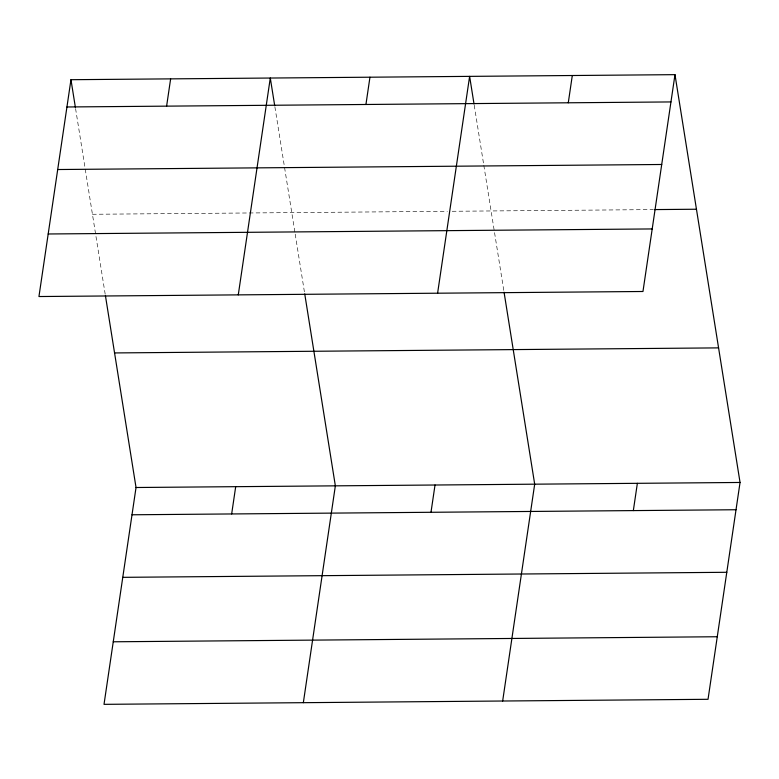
<?xml version="1.0" encoding="UTF-8"?>
<svg xmlns="http://www.w3.org/2000/svg" width="779" height="779" viewBox="0 0 779 779"><rect width="100%" height="100%" fill="white"/><g stroke="black" fill="none" stroke-linecap="round" stroke-linejoin="round"><path stroke-width="0.58" stroke-dasharray="3.9 2.92" d="M92.438 214.274L248.014 212.979M249.231 212.969L447.341 211.313M452.2 211.275L652.968 209.6M474.226 105.214L483.613 164.087M483.808 165.284L503.867 291.034M274.899 106.879L295.007 232.931M295.202 234.128L304.54 292.7M75.573 108.544L105.214 294.365"/><path stroke-width="1.17" d="M70.967 79.701L38.95 296.536L642.967 291.492L674.984 74.657L70.967 79.701L75.378 107.336M166.609 106.148L170.63 78.874M105.408 295.553L136.033 487.508L104.016 704.343L708.033 699.299L740.05 482.464L674.984 74.657M238.277 294.871L270.294 78.036L274.705 105.671M231.665 513.945L235.696 486.671M365.935 104.483L369.957 77.209M303.343 702.677L335.359 485.843L304.735 293.887M437.603 293.206L469.62 76.371L474.031 104.006M430.991 512.28L435.023 485.005M568.281 102.789L572.302 75.514M502.659 701.012L534.686 484.178L504.062 292.222M633.337 510.596L637.368 483.321M66.945 106.976L670.962 101.932M57.704 169.53L661.722 164.486M654.175 209.59L696.455 209.23M48.191 233.982L652.208 228.938M114.562 352.936L718.579 347.882M136.033 487.508L740.05 482.464M132.002 514.783L736.019 509.739M122.77 577.336L726.788 572.292M113.247 641.789L717.264 636.745"/></g></svg>
